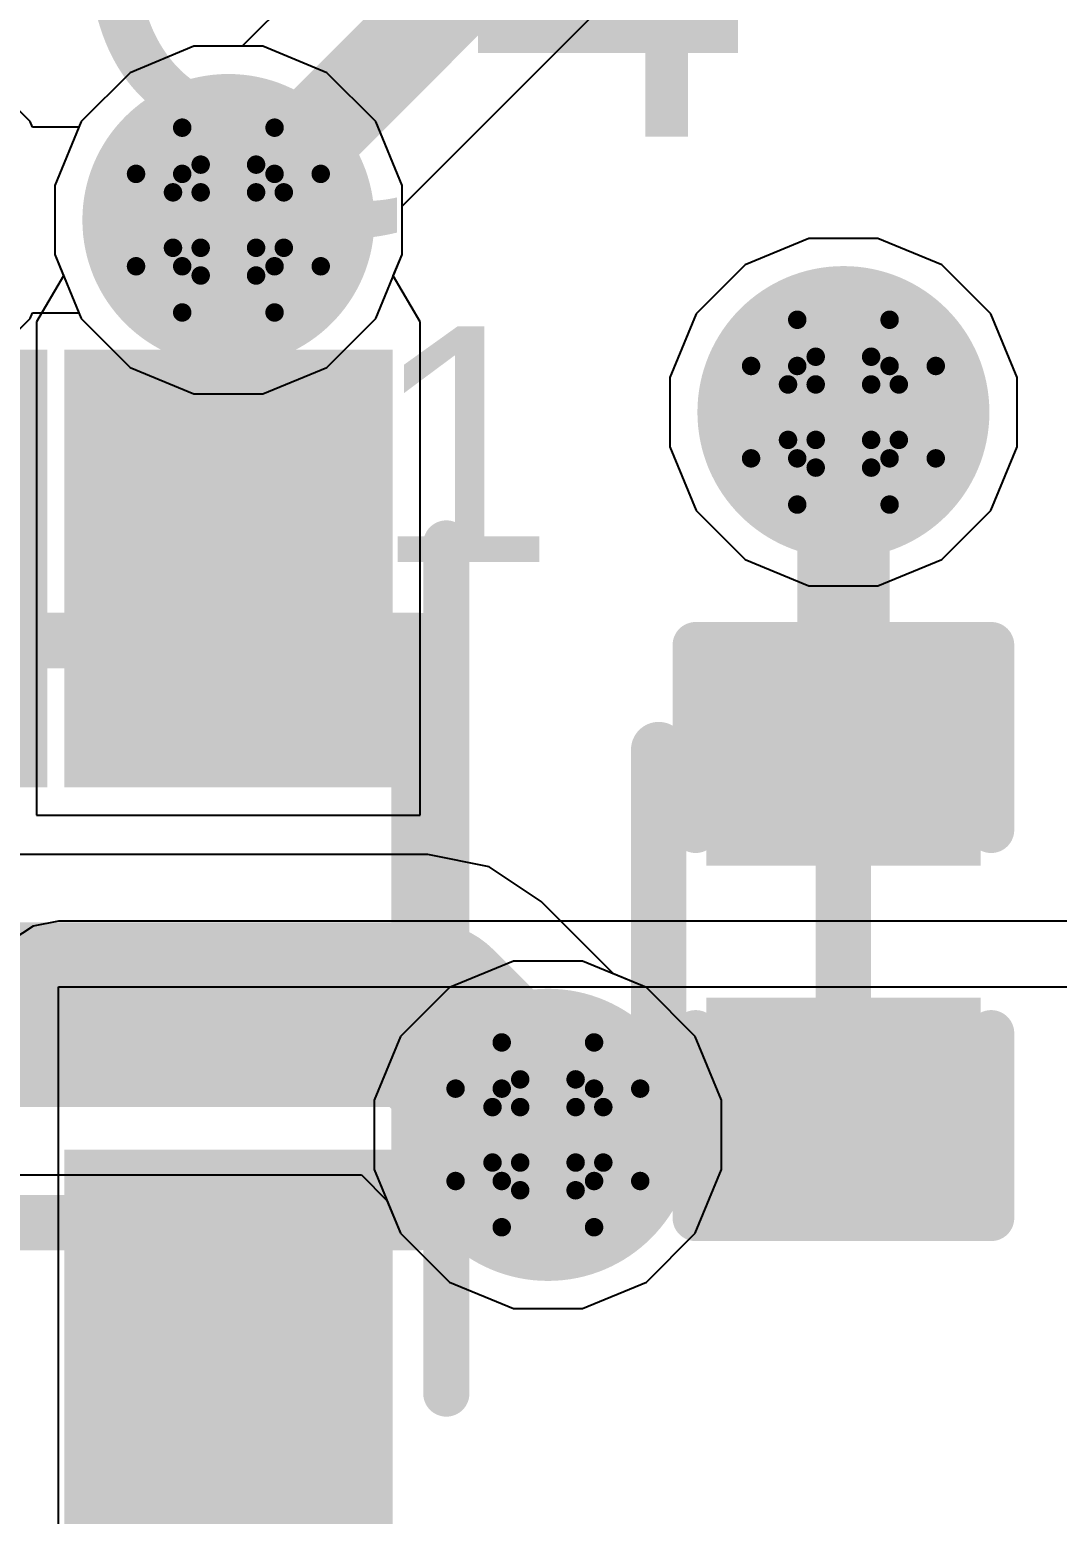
# Model space of a CAD drawing. Header units: inches. Extents: x -0.1 to 17.9, y -0.8 to 4.8.
# Drawn here: x 0.4669 to 0.5782, y 1.6019 to 1.7626 of the extents above; entities that cross this region are included whole.
import ezdxf

# ---------------------------------------------------------------- set-up
doc = ezdxf.new("R2010")
doc.units = ezdxf.units.IN
doc.header["$MEASUREMENT"] = 0
for name, color, linetype in [('Bottom Layer 1', 5, 'Continuous'), ('Bottom Solder', 6, 'Continuous'), ('Drill Drawing', 1, 'Continuous'), ('GND+Signal', 16, 'Continuous'), ('Pad Holes', 156, 'Continuous'), ('PWR+Signal', 76, 'Continuous'), ('Top 3D Body', 56, 'Continuous'), ('Top Layer 1', 1, 'Continuous'), ('Top Overlay', 2, 'Continuous'), ('Top Paste', 8, 'Continuous'), ('Top Solder', 216, 'Continuous'), ('Via Holes', 16, 'Continuous')]:
    doc.layers.add(name, color=color, linetype=linetype)
doc.styles.add('Arial', font='', dxfattribs={"height": 0.2})
doc.styles.get('Arial').set_extended_font_data('Arial')

# ---------------------------------------------------------------- blocks, each defined once
blk = doc.blocks.new('TSOT_25_167')
at = {"layer": 'Top Layer 1'}
for points in [[(-0.0236, 0.05118), (-0.0236, 0.02362), (-0.06297, 0.02362), (-0.06297, 0.05118)], [(0.06297, 0.05118), (0.06297, 0.02362), (0.0236, 0.02362), (0.0236, 0.05118)], [(-0.0236, 0.01378), (-0.0236, -0.01378), (-0.06297, -0.01378), (-0.06297, 0.01378)], [(-0.0236, -0.02362), (-0.0236, -0.05118), (-0.06297, -0.05118), (-0.06297, -0.02362)], [(0.06297, -0.02362), (0.06297, -0.05118), (0.0236, -0.05118), (0.0236, -0.02362)]]:
    blk.add_hatch(color=1, dxfattribs=at).paths.add_polyline_path(points)
at = {"layer": 'Top Paste'}
for points in [[(-0.0236, 0.05118), (-0.0236, 0.02362), (-0.06297, 0.02362), (-0.06297, 0.05118)], [(0.06297, 0.05118), (0.06297, 0.02362), (0.0236, 0.02362), (0.0236, 0.05118)], [(-0.0236, 0.01378), (-0.0236, -0.01378), (-0.06297, -0.01378), (-0.06297, 0.01378)], [(-0.0236, -0.02362), (-0.0236, -0.05118), (-0.06297, -0.05118), (-0.06297, -0.02362)], [(0.06297, -0.02362), (0.06297, -0.05118), (0.0236, -0.05118), (0.0236, -0.02362)]]:
    blk.add_hatch(color=8, dxfattribs=at).paths.add_polyline_path(points)
at = {"layer": 'Top Solder'}
for points in [[(-0.0196, 0.05518), (-0.0196, 0.01962), (-0.06697, 0.01962), (-0.06697, 0.05518)], [(0.06697, 0.05518), (0.06697, 0.01962), (0.0196, 0.01962), (0.0196, 0.05518)], [(-0.0196, 0.01778), (-0.0196, -0.01778), (-0.06697, -0.01778), (-0.06697, 0.01778)], [(-0.0196, -0.01962), (-0.0196, -0.05518), (-0.06697, -0.05518), (-0.06697, -0.01962)], [(0.06697, -0.01962), (0.06697, -0.05518), (0.0196, -0.05518), (0.0196, -0.01962)]]:
    blk.add_hatch(color=216, dxfattribs=at).paths.add_polyline_path(points)
at = {"layer": 'Top Overlay'}
for points in [[(0.046, 0.061, 0.005, 0.005, 0), (-0.046, 0.061, 0.005, 0.005, 0)], [(-0.075, 0.033, 0.005, 0.005, 0), (-0.075, 0.043, 0.005, 0.005, 0)], [(-0.07, 0.038, 0.005, 0.005, 0), (-0.075, 0.043, 0.005, 0.005, 0)], [(-0.075, 0.033, 0.005, 0.005, 0), (-0.07, 0.038, 0.005, 0.005, 0)], [(0.046, -0.061, 0.005, 0.005, 0), (-0.046, -0.061, 0.005, 0.005, 0)]]:
    blk.add_lwpolyline(points, format="xyseb", dxfattribs=at)
for points in [[(-0.04725, 0.061, 0.0025, 0.0025, 1), (-0.04475, 0.061, 0.0025, 0.0025, 1)], [(0.04475, 0.061, 0.0025, 0.0025, 1), (0.04725, 0.061, 0.0025, 0.0025, 1)], [(-0.07625, 0.043, 0.0025, 0.0025, 1), (-0.07375, 0.043, 0.0025, 0.0025, 1)], [(-0.07625, 0.043, 0.0025, 0.0025, 1), (-0.07375, 0.043, 0.0025, 0.0025, 1)], [(-0.07125, 0.038, 0.0025, 0.0025, 1), (-0.06875, 0.038, 0.0025, 0.0025, 1)], [(-0.07125, 0.038, 0.0025, 0.0025, 1), (-0.06875, 0.038, 0.0025, 0.0025, 1)], [(-0.07625, 0.033, 0.0025, 0.0025, 1), (-0.07375, 0.033, 0.0025, 0.0025, 1)], [(-0.07625, 0.033, 0.0025, 0.0025, 1), (-0.07375, 0.033, 0.0025, 0.0025, 1)], [(-0.04725, -0.061, 0.0025, 0.0025, 1), (-0.04475, -0.061, 0.0025, 0.0025, 1)], [(0.04475, -0.061, 0.0025, 0.0025, 1), (0.04725, -0.061, 0.0025, 0.0025, 1)]]:
    blk.add_lwpolyline(points, format="xyseb", close=True, dxfattribs=at)
blk = doc.blocks.new('C___0402_239')
at = {"layer": 'Top Layer 1'}
for points in [[(-0.0275, -0.0125), (-0.0275, 0.0125), (-0.0095, 0.0125), (-0.0095, -0.0125)], [(0.0095, -0.0125), (0.0095, 0.0125), (0.0275, 0.0125), (0.0275, -0.0125)]]:
    blk.add_hatch(color=1, dxfattribs=at).paths.add_polyline_path(points)
at = {"layer": 'Top Paste'}
for points in [[(-0.0275, -0.0125), (-0.0275, 0.0125), (-0.0095, 0.0125), (-0.0095, -0.0125)], [(0.0095, -0.0125), (0.0095, 0.0125), (0.0275, 0.0125), (0.0275, -0.0125)]]:
    blk.add_hatch(color=8, dxfattribs=at).paths.add_polyline_path(points)
at = {"layer": 'Top Solder'}
for points in [[(-0.02986, -0.01486), (-0.02986, 0.01486), (-0.00714, 0.01486), (-0.00714, -0.01486)], [(0.00714, -0.01486), (0.00714, 0.01486), (0.02986, 0.01486), (0.02986, -0.01486)]]:
    blk.add_hatch(color=216, dxfattribs=at).paths.add_polyline_path(points)
at = {"layer": 'Top Overlay'}
for points in [[(-0.031, 0.016, 0.005, 0.005, 0), (-0.011, 0.016, 0.005, 0.005, 0)], [(-0.031, 0.016, 0.005, 0.005, 0), (-0.031, -0.016, 0.005, 0.005, 0)], [(0.011, 0.016, 0.005, 0.005, 0), (0.031, 0.016, 0.005, 0.005, 0)], [(0.031, 0.016, 0.005, 0.005, 0), (0.031, -0.016, 0.005, 0.005, 0)], [(-0.031, -0.016, 0.005, 0.005, 0), (-0.011, -0.016, 0.005, 0.005, 0)], [(0.011, -0.016, 0.005, 0.005, 0), (0.031, -0.016, 0.005, 0.005, 0)]]:
    blk.add_lwpolyline(points, format="xyseb", dxfattribs=at)
for points in [[(-0.03225, 0.016, 0.0025, 0.0025, 1), (-0.02975, 0.016, 0.0025, 0.0025, 1)], [(-0.03225, 0.016, 0.0025, 0.0025, 1), (-0.02975, 0.016, 0.0025, 0.0025, 1)], [(-0.01225, 0.016, 0.0025, 0.0025, 1), (-0.00975, 0.016, 0.0025, 0.0025, 1)], [(0.00975, 0.016, 0.0025, 0.0025, 1), (0.01225, 0.016, 0.0025, 0.0025, 1)], [(0.02975, 0.016, 0.0025, 0.0025, 1), (0.03225, 0.016, 0.0025, 0.0025, 1)], [(0.02975, 0.016, 0.0025, 0.0025, 1), (0.03225, 0.016, 0.0025, 0.0025, 1)], [(-0.03225, -0.016, 0.0025, 0.0025, 1), (-0.02975, -0.016, 0.0025, 0.0025, 1)], [(-0.03225, -0.016, 0.0025, 0.0025, 1), (-0.02975, -0.016, 0.0025, 0.0025, 1)], [(-0.01225, -0.016, 0.0025, 0.0025, 1), (-0.00975, -0.016, 0.0025, 0.0025, 1)], [(0.00975, -0.016, 0.0025, 0.0025, 1), (0.01225, -0.016, 0.0025, 0.0025, 1)], [(0.02975, -0.016, 0.0025, 0.0025, 1), (0.03225, -0.016, 0.0025, 0.0025, 1)], [(0.02975, -0.016, 0.0025, 0.0025, 1), (0.03225, -0.016, 0.0025, 0.0025, 1)]]:
    blk.add_lwpolyline(points, format="xyseb", close=True, dxfattribs=at)

msp = doc.modelspace()

# ---------------------------------------------------------------- hatches: boundary and pattern name
at = {"layer": 'Bottom Layer 1'}
h = msp.add_hatch(color=5, dxfattribs=at)
edge = h.paths.add_edge_path()
edge.add_arc((0.4884, 1.742), 0.01181, 0, 360)
h = msp.add_hatch(color=5, dxfattribs=at)
edge = h.paths.add_edge_path()
edge.add_arc((0.555, 1.72121), 0.01181, 0, 360)
h = msp.add_hatch(color=5, dxfattribs=at)
edge = h.paths.add_edge_path()
edge.add_arc((0.523, 1.643), 0.01181, 0, 360)
at = {"layer": 'Bottom Solder'}
h = msp.add_hatch(color=6, dxfattribs=at)
edge = h.paths.add_edge_path()
edge.add_arc((0.4884, 1.742), 0.01581, 0, 360)
h = msp.add_hatch(color=6, dxfattribs=at)
edge = h.paths.add_edge_path()
edge.add_arc((0.555, 1.72121), 0.01581, 0, 360)
h = msp.add_hatch(color=6, dxfattribs=at)
edge = h.paths.add_edge_path()
edge.add_arc((0.523, 1.643), 0.01581, 0, 360)
at = {"layer": 'GND+Signal'}
h = msp.add_hatch(color=16, dxfattribs=at)
edge = h.paths.add_edge_path()
edge.add_arc((0.4884, 1.742), 0.01181, 0, 360)
h = msp.add_hatch(color=16, dxfattribs=at)
edge = h.paths.add_edge_path()
edge.add_arc((0.555, 1.72121), 0.01181, 0, 360)
h = msp.add_hatch(color=16, dxfattribs=at)
edge = h.paths.add_edge_path()
edge.add_arc((0.523, 1.643), 0.01181, 0, 360)
at = {"layer": 'Pad Holes'}
h = msp.add_hatch(color=7, dxfattribs=at)
edge = h.paths.add_edge_path()
edge.add_arc((0.50906, 1.6965), 0.0015, 0, 360)
h = msp.add_hatch(color=7, dxfattribs=at)
edge = h.paths.add_edge_path()
edge.add_arc((0.50906, 1.6965), 0.0015, 0, 360)
h = msp.add_hatch(color=7, dxfattribs=at)
edge = h.paths.add_edge_path()
edge.add_arc((0.535, 1.68469), 0.0015, 0, 360)
h = msp.add_hatch(color=7, dxfattribs=at)
edge = h.paths.add_edge_path()
edge.add_arc((0.555, 1.68469), 0.0015, 0, 360)
h = msp.add_hatch(color=7, dxfattribs=at)
edge = h.paths.add_edge_path()
edge.add_arc((0.535, 1.64531), 0.0015, 0, 360)
h = msp.add_hatch(color=7, dxfattribs=at)
edge = h.paths.add_edge_path()
edge.add_arc((0.555, 1.64531), 0.0015, 0, 360)
h = msp.add_hatch(color=7, dxfattribs=at)
edge = h.paths.add_edge_path()
edge.add_arc((0.50906, 1.6335), 0.0015, 0, 360)
h = msp.add_hatch(color=7, dxfattribs=at)
edge = h.paths.add_edge_path()
edge.add_arc((0.50906, 1.6335), 0.0015, 0, 360)
at = {"layer": 'PWR+Signal'}
h = msp.add_hatch(color=76, dxfattribs=at)
edge = h.paths.add_edge_path()
edge.add_arc((0.4884, 1.742), 0.01181, 0, 360)
h = msp.add_hatch(color=76, dxfattribs=at)
edge = h.paths.add_edge_path()
edge.add_arc((0.555, 1.72121), 0.01181, 0, 360)
h = msp.add_hatch(color=76, dxfattribs=at)
edge = h.paths.add_edge_path()
edge.add_arc((0.523, 1.643), 0.01181, 0, 360)
at = {"layer": 'Top 3D Body'}
h = msp.add_hatch(color=56, dxfattribs=at)
edge = h.paths.add_edge_path()
edge.add_arc((0.50906, 1.6965), 0.0015, 0, 360)
h = msp.add_hatch(color=56, dxfattribs=at)
edge = h.paths.add_edge_path()
edge.add_arc((0.50906, 1.6965), 0.0015, 0, 360)
h = msp.add_hatch(color=56, dxfattribs=at)
edge = h.paths.add_edge_path()
edge.add_arc((0.535, 1.68469), 0.0015, 0, 360)
h = msp.add_hatch(color=56, dxfattribs=at)
edge = h.paths.add_edge_path()
edge.add_arc((0.555, 1.68469), 0.0015, 0, 360)
h = msp.add_hatch(color=56, dxfattribs=at)
edge = h.paths.add_edge_path()
edge.add_arc((0.535, 1.64531), 0.0015, 0, 360)
h = msp.add_hatch(color=56, dxfattribs=at)
edge = h.paths.add_edge_path()
edge.add_arc((0.555, 1.64531), 0.0015, 0, 360)
h = msp.add_hatch(color=56, dxfattribs=at)
edge = h.paths.add_edge_path()
edge.add_arc((0.50906, 1.6335), 0.0015, 0, 360)
h = msp.add_hatch(color=56, dxfattribs=at)
edge = h.paths.add_edge_path()
edge.add_arc((0.50906, 1.6335), 0.0015, 0, 360)
at = {"layer": 'Top Layer 1'}
h = msp.add_hatch(color=1, dxfattribs=at)
edge = h.paths.add_edge_path()
edge.add_arc((0.4884, 1.742), 0.01181, 0, 360)
h = msp.add_hatch(color=1, dxfattribs=at)
edge = h.paths.add_edge_path()
edge.add_arc((0.555, 1.72121), 0.01181, 0, 360)
h = msp.add_hatch(color=1, dxfattribs=at)
edge = h.paths.add_edge_path()
edge.add_arc((0.523, 1.643), 0.01181, 0, 360)
at = {"layer": 'Via Holes'}
h = msp.add_hatch(color=7, dxfattribs=at)
edge = h.paths.add_edge_path()
edge.add_arc((0.4884, 1.742), 0.00591, 0, 360)
h = msp.add_hatch(color=7, dxfattribs=at)
edge = h.paths.add_edge_path()
edge.add_arc((0.555, 1.72121), 0.00591, 0, 360)
h = msp.add_hatch(color=7, dxfattribs=at)
edge = h.paths.add_edge_path()
edge.add_arc((0.523, 1.643), 0.00591, 0, 360)

# ---------------------------------------------------------------- linework, layer by layer
at = {"layer": 'Bottom Layer 1'}
for p, q in [((0.77986, 2.05076), (0.48991, 1.76081)), ((0.50721, 1.74351), (0.80047, 2.03676)), ((0.48466, 1.76081), (0.47775, 1.75795)), ((0.48991, 1.76081), (0.48466, 1.76081)), ((0.47775, 1.75795), (0.47245, 1.75266)), ((0.47245, 1.75266), (0.46959, 1.74574)), ((0.46959, 1.74574), (0.46959, 1.73826)), ((0.50721, 1.73826), (0.50721, 1.74351)), ((0.46959, 1.73826), (0.47245, 1.73135)), ((0.50435, 1.73135), (0.50721, 1.73826)), ((0.47245, 1.73135), (0.47775, 1.72605)), ((0.49906, 1.72605), (0.50435, 1.73135)), ((0.47775, 1.72605), (0.48466, 1.72319)), ((0.49214, 1.72319), (0.49906, 1.72605)), ((0.48466, 1.72319), (0.49214, 1.72319)), ((0.51926, 1.66181), (0.51234, 1.65895)), ((0.52674, 1.66181), (0.51926, 1.66181)), ((0.53366, 1.65895), (0.52674, 1.66181)), ((0.51234, 1.65895), (0.50705, 1.65366)), ((0.53895, 1.65366), (0.53366, 1.65895)), ((0.50705, 1.65366), (0.50419, 1.64674)), ((0.54181, 1.64674), (0.53895, 1.65366)), ((0.50419, 1.64674), (0.50419, 1.63926)), ((0.54181, 1.63926), (0.54181, 1.64674)), ((0.50419, 1.63926), (0.50705, 1.63234)), ((0.53895, 1.63234), (0.54181, 1.63926)), ((0.50705, 1.63234), (0.51234, 1.62705)), ((0.53366, 1.62705), (0.53895, 1.63234)), ((0.51234, 1.62705), (0.51926, 1.62419)), ((0.52674, 1.62419), (0.53366, 1.62705)), ((0.51926, 1.62419), (0.52674, 1.62419))]:
    msp.add_line(p, q, dxfattribs=at)
msp.add_lwpolyline([(0.4884, 1.742, 0.01, 0.01, 0), (0.7954, 2.049, 0.01, 0.01, 0)], format="xyseb", dxfattribs=at)
msp.add_lwpolyline([(0.4859, 1.742, 0.005, 0.005, 1), (0.4909, 1.742, 0.005, 0.005, 1)], format="xyseb", close=True, dxfattribs=at)
at = {"layer": 'Drill Drawing'}
for points in [[(0.4834, 1.747, 0.002, 0.002, 0), (0.4834, 1.752, 0.002, 0.002, 0)], [(0.4834, 1.752, 0.002, 0.002, 0), (0.4934, 1.752, 0.002, 0.002, 0)], [(0.4934, 1.747, 0.002, 0.002, 0), (0.4934, 1.752, 0.002, 0.002, 0)], [(0.4854, 1.745, 0.002, 0.002, 0), (0.4854, 1.748, 0.002, 0.002, 0)], [(0.4854, 1.748, 0.002, 0.002, 0), (0.4914, 1.748, 0.002, 0.002, 0)], [(0.4914, 1.745, 0.002, 0.002, 0), (0.4914, 1.748, 0.002, 0.002, 0)], [(0.4784, 1.737, 0.002, 0.002, 0), (0.4784, 1.747, 0.002, 0.002, 0)], [(0.4784, 1.747, 0.002, 0.002, 0), (0.4834, 1.747, 0.002, 0.002, 0)], [(0.4934, 1.747, 0.002, 0.002, 0), (0.4984, 1.747, 0.002, 0.002, 0)], [(0.4984, 1.737, 0.002, 0.002, 0), (0.4984, 1.747, 0.002, 0.002, 0)], [(0.4824, 1.739, 0.002, 0.002, 0), (0.4824, 1.745, 0.002, 0.002, 0)], [(0.4824, 1.745, 0.002, 0.002, 0), (0.4854, 1.745, 0.002, 0.002, 0)], [(0.4914, 1.745, 0.002, 0.002, 0), (0.4944, 1.745, 0.002, 0.002, 0)], [(0.4944, 1.739, 0.002, 0.002, 0), (0.4944, 1.745, 0.002, 0.002, 0)], [(0.4824, 1.739, 0.002, 0.002, 0), (0.4854, 1.739, 0.002, 0.002, 0)], [(0.4854, 1.736, 0.002, 0.002, 0), (0.4854, 1.739, 0.002, 0.002, 0)], [(0.4914, 1.739, 0.002, 0.002, 0), (0.4944, 1.739, 0.002, 0.002, 0)], [(0.4914, 1.736, 0.002, 0.002, 0), (0.4914, 1.739, 0.002, 0.002, 0)], [(0.4784, 1.737, 0.002, 0.002, 0), (0.4834, 1.737, 0.002, 0.002, 0)], [(0.4834, 1.732, 0.002, 0.002, 0), (0.4834, 1.737, 0.002, 0.002, 0)], [(0.4854, 1.736, 0.002, 0.002, 0), (0.4914, 1.736, 0.002, 0.002, 0)], [(0.4934, 1.737, 0.002, 0.002, 0), (0.4984, 1.737, 0.002, 0.002, 0)], [(0.4934, 1.732, 0.002, 0.002, 0), (0.4934, 1.737, 0.002, 0.002, 0)], [(0.4834, 1.732, 0.002, 0.002, 0), (0.4934, 1.732, 0.002, 0.002, 0)], [(0.55, 1.72621, 0.002, 0.002, 0), (0.55, 1.73121, 0.002, 0.002, 0)], [(0.55, 1.73121, 0.002, 0.002, 0), (0.56, 1.73121, 0.002, 0.002, 0)], [(0.56, 1.72621, 0.002, 0.002, 0), (0.56, 1.73121, 0.002, 0.002, 0)], [(0.552, 1.72421, 0.002, 0.002, 0), (0.552, 1.72721, 0.002, 0.002, 0)], [(0.552, 1.72721, 0.002, 0.002, 0), (0.558, 1.72721, 0.002, 0.002, 0)], [(0.558, 1.72421, 0.002, 0.002, 0), (0.558, 1.72721, 0.002, 0.002, 0)], [(0.545, 1.71621, 0.002, 0.002, 0), (0.545, 1.72621, 0.002, 0.002, 0)], [(0.545, 1.72621, 0.002, 0.002, 0), (0.55, 1.72621, 0.002, 0.002, 0)], [(0.56, 1.72621, 0.002, 0.002, 0), (0.565, 1.72621, 0.002, 0.002, 0)], [(0.565, 1.71621, 0.002, 0.002, 0), (0.565, 1.72621, 0.002, 0.002, 0)], [(0.549, 1.71821, 0.002, 0.002, 0), (0.549, 1.72421, 0.002, 0.002, 0)], [(0.549, 1.72421, 0.002, 0.002, 0), (0.552, 1.72421, 0.002, 0.002, 0)], [(0.558, 1.72421, 0.002, 0.002, 0), (0.561, 1.72421, 0.002, 0.002, 0)], [(0.561, 1.71821, 0.002, 0.002, 0), (0.561, 1.72421, 0.002, 0.002, 0)], [(0.549, 1.71821, 0.002, 0.002, 0), (0.552, 1.71821, 0.002, 0.002, 0)], [(0.552, 1.71521, 0.002, 0.002, 0), (0.552, 1.71821, 0.002, 0.002, 0)], [(0.558, 1.71821, 0.002, 0.002, 0), (0.561, 1.71821, 0.002, 0.002, 0)], [(0.558, 1.71521, 0.002, 0.002, 0), (0.558, 1.71821, 0.002, 0.002, 0)], [(0.545, 1.71621, 0.002, 0.002, 0), (0.55, 1.71621, 0.002, 0.002, 0)], [(0.55, 1.71121, 0.002, 0.002, 0), (0.55, 1.71621, 0.002, 0.002, 0)], [(0.552, 1.71521, 0.002, 0.002, 0), (0.558, 1.71521, 0.002, 0.002, 0)], [(0.56, 1.71621, 0.002, 0.002, 0), (0.565, 1.71621, 0.002, 0.002, 0)], [(0.56, 1.71121, 0.002, 0.002, 0), (0.56, 1.71621, 0.002, 0.002, 0)], [(0.55, 1.71121, 0.002, 0.002, 0), (0.56, 1.71121, 0.002, 0.002, 0)], [(0.518, 1.648, 0.002, 0.002, 0), (0.518, 1.653, 0.002, 0.002, 0)], [(0.518, 1.653, 0.002, 0.002, 0), (0.528, 1.653, 0.002, 0.002, 0)], [(0.528, 1.648, 0.002, 0.002, 0), (0.528, 1.653, 0.002, 0.002, 0)], [(0.513, 1.638, 0.002, 0.002, 0), (0.513, 1.648, 0.002, 0.002, 0)], [(0.513, 1.648, 0.002, 0.002, 0), (0.518, 1.648, 0.002, 0.002, 0)], [(0.52, 1.646, 0.002, 0.002, 0), (0.52, 1.649, 0.002, 0.002, 0)], [(0.52, 1.649, 0.002, 0.002, 0), (0.526, 1.649, 0.002, 0.002, 0)], [(0.526, 1.646, 0.002, 0.002, 0), (0.526, 1.649, 0.002, 0.002, 0)], [(0.528, 1.648, 0.002, 0.002, 0), (0.533, 1.648, 0.002, 0.002, 0)], [(0.533, 1.638, 0.002, 0.002, 0), (0.533, 1.648, 0.002, 0.002, 0)], [(0.517, 1.64, 0.002, 0.002, 0), (0.517, 1.646, 0.002, 0.002, 0)], [(0.517, 1.646, 0.002, 0.002, 0), (0.52, 1.646, 0.002, 0.002, 0)], [(0.526, 1.646, 0.002, 0.002, 0), (0.529, 1.646, 0.002, 0.002, 0)], [(0.529, 1.64, 0.002, 0.002, 0), (0.529, 1.646, 0.002, 0.002, 0)], [(0.517, 1.64, 0.002, 0.002, 0), (0.52, 1.64, 0.002, 0.002, 0)], [(0.52, 1.637, 0.002, 0.002, 0), (0.52, 1.64, 0.002, 0.002, 0)], [(0.526, 1.64, 0.002, 0.002, 0), (0.529, 1.64, 0.002, 0.002, 0)], [(0.526, 1.637, 0.002, 0.002, 0), (0.526, 1.64, 0.002, 0.002, 0)], [(0.513, 1.638, 0.002, 0.002, 0), (0.518, 1.638, 0.002, 0.002, 0)], [(0.518, 1.633, 0.002, 0.002, 0), (0.518, 1.638, 0.002, 0.002, 0)], [(0.528, 1.638, 0.002, 0.002, 0), (0.533, 1.638, 0.002, 0.002, 0)], [(0.528, 1.633, 0.002, 0.002, 0), (0.528, 1.638, 0.002, 0.002, 0)], [(0.52, 1.637, 0.002, 0.002, 0), (0.526, 1.637, 0.002, 0.002, 0)], [(0.518, 1.633, 0.002, 0.002, 0), (0.528, 1.633, 0.002, 0.002, 0)]]:
    msp.add_lwpolyline(points, format="xyseb", dxfattribs=at)
for points in [[(0.4829, 1.752, 0.001, 0.001, 1), (0.4839, 1.752, 0.001, 0.001, 1)], [(0.4829, 1.752, 0.001, 0.001, 1), (0.4839, 1.752, 0.001, 0.001, 1)], [(0.4929, 1.752, 0.001, 0.001, 1), (0.4939, 1.752, 0.001, 0.001, 1)], [(0.4929, 1.752, 0.001, 0.001, 1), (0.4939, 1.752, 0.001, 0.001, 1)], [(0.4849, 1.748, 0.001, 0.001, 1), (0.4859, 1.748, 0.001, 0.001, 1)], [(0.4849, 1.748, 0.001, 0.001, 1), (0.4859, 1.748, 0.001, 0.001, 1)], [(0.4909, 1.748, 0.001, 0.001, 1), (0.4919, 1.748, 0.001, 0.001, 1)], [(0.4909, 1.748, 0.001, 0.001, 1), (0.4919, 1.748, 0.001, 0.001, 1)], [(0.4779, 1.747, 0.001, 0.001, 1), (0.4789, 1.747, 0.001, 0.001, 1)], [(0.4779, 1.747, 0.001, 0.001, 1), (0.4789, 1.747, 0.001, 0.001, 1)], [(0.4829, 1.747, 0.001, 0.001, 1), (0.4839, 1.747, 0.001, 0.001, 1)], [(0.4829, 1.747, 0.001, 0.001, 1), (0.4839, 1.747, 0.001, 0.001, 1)], [(0.4929, 1.747, 0.001, 0.001, 1), (0.4939, 1.747, 0.001, 0.001, 1)], [(0.4929, 1.747, 0.001, 0.001, 1), (0.4939, 1.747, 0.001, 0.001, 1)], [(0.4979, 1.747, 0.001, 0.001, 1), (0.4989, 1.747, 0.001, 0.001, 1)], [(0.4979, 1.747, 0.001, 0.001, 1), (0.4989, 1.747, 0.001, 0.001, 1)], [(0.4819, 1.745, 0.001, 0.001, 1), (0.4829, 1.745, 0.001, 0.001, 1)], [(0.4819, 1.745, 0.001, 0.001, 1), (0.4829, 1.745, 0.001, 0.001, 1)], [(0.4849, 1.745, 0.001, 0.001, 1), (0.4859, 1.745, 0.001, 0.001, 1)], [(0.4849, 1.745, 0.001, 0.001, 1), (0.4859, 1.745, 0.001, 0.001, 1)], [(0.4909, 1.745, 0.001, 0.001, 1), (0.4919, 1.745, 0.001, 0.001, 1)], [(0.4909, 1.745, 0.001, 0.001, 1), (0.4919, 1.745, 0.001, 0.001, 1)], [(0.4939, 1.745, 0.001, 0.001, 1), (0.4949, 1.745, 0.001, 0.001, 1)], [(0.4939, 1.745, 0.001, 0.001, 1), (0.4949, 1.745, 0.001, 0.001, 1)], [(0.4819, 1.739, 0.001, 0.001, 1), (0.4829, 1.739, 0.001, 0.001, 1)], [(0.4819, 1.739, 0.001, 0.001, 1), (0.4829, 1.739, 0.001, 0.001, 1)], [(0.4849, 1.739, 0.001, 0.001, 1), (0.4859, 1.739, 0.001, 0.001, 1)], [(0.4849, 1.739, 0.001, 0.001, 1), (0.4859, 1.739, 0.001, 0.001, 1)], [(0.4909, 1.739, 0.001, 0.001, 1), (0.4919, 1.739, 0.001, 0.001, 1)], [(0.4909, 1.739, 0.001, 0.001, 1), (0.4919, 1.739, 0.001, 0.001, 1)], [(0.4939, 1.739, 0.001, 0.001, 1), (0.4949, 1.739, 0.001, 0.001, 1)], [(0.4939, 1.739, 0.001, 0.001, 1), (0.4949, 1.739, 0.001, 0.001, 1)], [(0.4779, 1.737, 0.001, 0.001, 1), (0.4789, 1.737, 0.001, 0.001, 1)], [(0.4779, 1.737, 0.001, 0.001, 1), (0.4789, 1.737, 0.001, 0.001, 1)], [(0.4829, 1.737, 0.001, 0.001, 1), (0.4839, 1.737, 0.001, 0.001, 1)], [(0.4829, 1.737, 0.001, 0.001, 1), (0.4839, 1.737, 0.001, 0.001, 1)], [(0.4849, 1.736, 0.001, 0.001, 1), (0.4859, 1.736, 0.001, 0.001, 1)], [(0.4849, 1.736, 0.001, 0.001, 1), (0.4859, 1.736, 0.001, 0.001, 1)], [(0.4909, 1.736, 0.001, 0.001, 1), (0.4919, 1.736, 0.001, 0.001, 1)], [(0.4909, 1.736, 0.001, 0.001, 1), (0.4919, 1.736, 0.001, 0.001, 1)], [(0.4929, 1.737, 0.001, 0.001, 1), (0.4939, 1.737, 0.001, 0.001, 1)], [(0.4929, 1.737, 0.001, 0.001, 1), (0.4939, 1.737, 0.001, 0.001, 1)], [(0.4979, 1.737, 0.001, 0.001, 1), (0.4989, 1.737, 0.001, 0.001, 1)], [(0.4979, 1.737, 0.001, 0.001, 1), (0.4989, 1.737, 0.001, 0.001, 1)], [(0.4829, 1.732, 0.001, 0.001, 1), (0.4839, 1.732, 0.001, 0.001, 1)], [(0.4829, 1.732, 0.001, 0.001, 1), (0.4839, 1.732, 0.001, 0.001, 1)], [(0.4929, 1.732, 0.001, 0.001, 1), (0.4939, 1.732, 0.001, 0.001, 1)], [(0.4929, 1.732, 0.001, 0.001, 1), (0.4939, 1.732, 0.001, 0.001, 1)], [(0.5495, 1.73121, 0.001, 0.001, 1), (0.5505, 1.73121, 0.001, 0.001, 1)], [(0.5495, 1.73121, 0.001, 0.001, 1), (0.5505, 1.73121, 0.001, 0.001, 1)], [(0.5595, 1.73121, 0.001, 0.001, 1), (0.5605, 1.73121, 0.001, 0.001, 1)], [(0.5595, 1.73121, 0.001, 0.001, 1), (0.5605, 1.73121, 0.001, 0.001, 1)], [(0.5515, 1.72721, 0.001, 0.001, 1), (0.5525, 1.72721, 0.001, 0.001, 1)], [(0.5515, 1.72721, 0.001, 0.001, 1), (0.5525, 1.72721, 0.001, 0.001, 1)], [(0.5575, 1.72721, 0.001, 0.001, 1), (0.5585, 1.72721, 0.001, 0.001, 1)], [(0.5575, 1.72721, 0.001, 0.001, 1), (0.5585, 1.72721, 0.001, 0.001, 1)], [(0.5445, 1.72621, 0.001, 0.001, 1), (0.5455, 1.72621, 0.001, 0.001, 1)], [(0.5445, 1.72621, 0.001, 0.001, 1), (0.5455, 1.72621, 0.001, 0.001, 1)], [(0.5495, 1.72621, 0.001, 0.001, 1), (0.5505, 1.72621, 0.001, 0.001, 1)], [(0.5495, 1.72621, 0.001, 0.001, 1), (0.5505, 1.72621, 0.001, 0.001, 1)], [(0.5595, 1.72621, 0.001, 0.001, 1), (0.5605, 1.72621, 0.001, 0.001, 1)], [(0.5595, 1.72621, 0.001, 0.001, 1), (0.5605, 1.72621, 0.001, 0.001, 1)], [(0.5645, 1.72621, 0.001, 0.001, 1), (0.5655, 1.72621, 0.001, 0.001, 1)], [(0.5645, 1.72621, 0.001, 0.001, 1), (0.5655, 1.72621, 0.001, 0.001, 1)], [(0.5485, 1.72421, 0.001, 0.001, 1), (0.5495, 1.72421, 0.001, 0.001, 1)], [(0.5485, 1.72421, 0.001, 0.001, 1), (0.5495, 1.72421, 0.001, 0.001, 1)], [(0.5515, 1.72421, 0.001, 0.001, 1), (0.5525, 1.72421, 0.001, 0.001, 1)], [(0.5515, 1.72421, 0.001, 0.001, 1), (0.5525, 1.72421, 0.001, 0.001, 1)], [(0.5575, 1.72421, 0.001, 0.001, 1), (0.5585, 1.72421, 0.001, 0.001, 1)], [(0.5575, 1.72421, 0.001, 0.001, 1), (0.5585, 1.72421, 0.001, 0.001, 1)], [(0.5605, 1.72421, 0.001, 0.001, 1), (0.5615, 1.72421, 0.001, 0.001, 1)], [(0.5605, 1.72421, 0.001, 0.001, 1), (0.5615, 1.72421, 0.001, 0.001, 1)], [(0.5485, 1.71821, 0.001, 0.001, 1), (0.5495, 1.71821, 0.001, 0.001, 1)], [(0.5485, 1.71821, 0.001, 0.001, 1), (0.5495, 1.71821, 0.001, 0.001, 1)], [(0.5515, 1.71821, 0.001, 0.001, 1), (0.5525, 1.71821, 0.001, 0.001, 1)], [(0.5515, 1.71821, 0.001, 0.001, 1), (0.5525, 1.71821, 0.001, 0.001, 1)], [(0.5575, 1.71821, 0.001, 0.001, 1), (0.5585, 1.71821, 0.001, 0.001, 1)], [(0.5575, 1.71821, 0.001, 0.001, 1), (0.5585, 1.71821, 0.001, 0.001, 1)], [(0.5605, 1.71821, 0.001, 0.001, 1), (0.5615, 1.71821, 0.001, 0.001, 1)], [(0.5605, 1.71821, 0.001, 0.001, 1), (0.5615, 1.71821, 0.001, 0.001, 1)], [(0.5445, 1.71621, 0.001, 0.001, 1), (0.5455, 1.71621, 0.001, 0.001, 1)], [(0.5445, 1.71621, 0.001, 0.001, 1), (0.5455, 1.71621, 0.001, 0.001, 1)], [(0.5495, 1.71621, 0.001, 0.001, 1), (0.5505, 1.71621, 0.001, 0.001, 1)], [(0.5495, 1.71621, 0.001, 0.001, 1), (0.5505, 1.71621, 0.001, 0.001, 1)], [(0.5515, 1.71521, 0.001, 0.001, 1), (0.5525, 1.71521, 0.001, 0.001, 1)], [(0.5515, 1.71521, 0.001, 0.001, 1), (0.5525, 1.71521, 0.001, 0.001, 1)], [(0.5575, 1.71521, 0.001, 0.001, 1), (0.5585, 1.71521, 0.001, 0.001, 1)], [(0.5575, 1.71521, 0.001, 0.001, 1), (0.5585, 1.71521, 0.001, 0.001, 1)], [(0.5595, 1.71621, 0.001, 0.001, 1), (0.5605, 1.71621, 0.001, 0.001, 1)], [(0.5595, 1.71621, 0.001, 0.001, 1), (0.5605, 1.71621, 0.001, 0.001, 1)], [(0.5645, 1.71621, 0.001, 0.001, 1), (0.5655, 1.71621, 0.001, 0.001, 1)], [(0.5645, 1.71621, 0.001, 0.001, 1), (0.5655, 1.71621, 0.001, 0.001, 1)], [(0.5495, 1.71121, 0.001, 0.001, 1), (0.5505, 1.71121, 0.001, 0.001, 1)], [(0.5495, 1.71121, 0.001, 0.001, 1), (0.5505, 1.71121, 0.001, 0.001, 1)], [(0.5595, 1.71121, 0.001, 0.001, 1), (0.5605, 1.71121, 0.001, 0.001, 1)], [(0.5595, 1.71121, 0.001, 0.001, 1), (0.5605, 1.71121, 0.001, 0.001, 1)], [(0.5175, 1.653, 0.001, 0.001, 1), (0.5185, 1.653, 0.001, 0.001, 1)], [(0.5175, 1.653, 0.001, 0.001, 1), (0.5185, 1.653, 0.001, 0.001, 1)], [(0.5275, 1.653, 0.001, 0.001, 1), (0.5285, 1.653, 0.001, 0.001, 1)], [(0.5275, 1.653, 0.001, 0.001, 1), (0.5285, 1.653, 0.001, 0.001, 1)], [(0.5125, 1.648, 0.001, 0.001, 1), (0.5135, 1.648, 0.001, 0.001, 1)], [(0.5125, 1.648, 0.001, 0.001, 1), (0.5135, 1.648, 0.001, 0.001, 1)], [(0.5175, 1.648, 0.001, 0.001, 1), (0.5185, 1.648, 0.001, 0.001, 1)], [(0.5175, 1.648, 0.001, 0.001, 1), (0.5185, 1.648, 0.001, 0.001, 1)], [(0.5195, 1.649, 0.001, 0.001, 1), (0.5205, 1.649, 0.001, 0.001, 1)], [(0.5195, 1.649, 0.001, 0.001, 1), (0.5205, 1.649, 0.001, 0.001, 1)], [(0.5255, 1.649, 0.001, 0.001, 1), (0.5265, 1.649, 0.001, 0.001, 1)], [(0.5255, 1.649, 0.001, 0.001, 1), (0.5265, 1.649, 0.001, 0.001, 1)], [(0.5275, 1.648, 0.001, 0.001, 1), (0.5285, 1.648, 0.001, 0.001, 1)], [(0.5275, 1.648, 0.001, 0.001, 1), (0.5285, 1.648, 0.001, 0.001, 1)], [(0.5325, 1.648, 0.001, 0.001, 1), (0.5335, 1.648, 0.001, 0.001, 1)], [(0.5325, 1.648, 0.001, 0.001, 1), (0.5335, 1.648, 0.001, 0.001, 1)], [(0.5165, 1.646, 0.001, 0.001, 1), (0.5175, 1.646, 0.001, 0.001, 1)], [(0.5165, 1.646, 0.001, 0.001, 1), (0.5175, 1.646, 0.001, 0.001, 1)], [(0.5195, 1.646, 0.001, 0.001, 1), (0.5205, 1.646, 0.001, 0.001, 1)], [(0.5195, 1.646, 0.001, 0.001, 1), (0.5205, 1.646, 0.001, 0.001, 1)], [(0.5255, 1.646, 0.001, 0.001, 1), (0.5265, 1.646, 0.001, 0.001, 1)], [(0.5255, 1.646, 0.001, 0.001, 1), (0.5265, 1.646, 0.001, 0.001, 1)], [(0.5285, 1.646, 0.001, 0.001, 1), (0.5295, 1.646, 0.001, 0.001, 1)], [(0.5285, 1.646, 0.001, 0.001, 1), (0.5295, 1.646, 0.001, 0.001, 1)], [(0.5165, 1.64, 0.001, 0.001, 1), (0.5175, 1.64, 0.001, 0.001, 1)], [(0.5165, 1.64, 0.001, 0.001, 1), (0.5175, 1.64, 0.001, 0.001, 1)], [(0.5195, 1.64, 0.001, 0.001, 1), (0.5205, 1.64, 0.001, 0.001, 1)], [(0.5195, 1.64, 0.001, 0.001, 1), (0.5205, 1.64, 0.001, 0.001, 1)], [(0.5255, 1.64, 0.001, 0.001, 1), (0.5265, 1.64, 0.001, 0.001, 1)], [(0.5255, 1.64, 0.001, 0.001, 1), (0.5265, 1.64, 0.001, 0.001, 1)], [(0.5285, 1.64, 0.001, 0.001, 1), (0.5295, 1.64, 0.001, 0.001, 1)], [(0.5285, 1.64, 0.001, 0.001, 1), (0.5295, 1.64, 0.001, 0.001, 1)], [(0.5125, 1.638, 0.001, 0.001, 1), (0.5135, 1.638, 0.001, 0.001, 1)], [(0.5125, 1.638, 0.001, 0.001, 1), (0.5135, 1.638, 0.001, 0.001, 1)], [(0.5175, 1.638, 0.001, 0.001, 1), (0.5185, 1.638, 0.001, 0.001, 1)], [(0.5175, 1.638, 0.001, 0.001, 1), (0.5185, 1.638, 0.001, 0.001, 1)], [(0.5275, 1.638, 0.001, 0.001, 1), (0.5285, 1.638, 0.001, 0.001, 1)], [(0.5275, 1.638, 0.001, 0.001, 1), (0.5285, 1.638, 0.001, 0.001, 1)], [(0.5325, 1.638, 0.001, 0.001, 1), (0.5335, 1.638, 0.001, 0.001, 1)], [(0.5325, 1.638, 0.001, 0.001, 1), (0.5335, 1.638, 0.001, 0.001, 1)], [(0.5195, 1.637, 0.001, 0.001, 1), (0.5205, 1.637, 0.001, 0.001, 1)], [(0.5195, 1.637, 0.001, 0.001, 1), (0.5205, 1.637, 0.001, 0.001, 1)], [(0.5255, 1.637, 0.001, 0.001, 1), (0.5265, 1.637, 0.001, 0.001, 1)], [(0.5255, 1.637, 0.001, 0.001, 1), (0.5265, 1.637, 0.001, 0.001, 1)], [(0.5175, 1.633, 0.001, 0.001, 1), (0.5185, 1.633, 0.001, 0.001, 1)], [(0.5175, 1.633, 0.001, 0.001, 1), (0.5185, 1.633, 0.001, 0.001, 1)], [(0.5275, 1.633, 0.001, 0.001, 1), (0.5285, 1.633, 0.001, 0.001, 1)], [(0.5275, 1.633, 0.001, 0.001, 1), (0.5285, 1.633, 0.001, 0.001, 1)]]:
    msp.add_lwpolyline(points, format="xyseb", close=True, dxfattribs=at)
at = {"layer": 'GND+Signal'}
for p, q in [((0.48466, 1.76081), (0.47775, 1.75795)), ((0.49214, 1.76081), (0.48466, 1.76081)), ((0.49906, 1.75795), (0.49214, 1.76081)), ((0.47775, 1.75795), (0.47245, 1.75266)), ((0.50435, 1.75266), (0.49906, 1.75795)), ((0.47245, 1.75266), (0.46959, 1.74574)), ((0.50721, 1.74574), (0.50435, 1.75266)), ((0.46959, 1.74574), (0.46959, 1.73826)), ((0.50721, 1.73826), (0.50721, 1.74574)), ((0.46959, 1.73826), (0.47245, 1.73135)), ((0.50435, 1.73135), (0.50721, 1.73826)), ((0.47245, 1.73135), (0.47775, 1.72605)), ((0.49906, 1.72605), (0.50435, 1.73135)), ((0.47775, 1.72605), (0.48466, 1.72319)), ((0.49214, 1.72319), (0.49906, 1.72605)), ((0.48466, 1.72319), (0.49214, 1.72319)), ((0.51, 1.67333), (0.27331, 1.67333)), ((0.51663, 1.67201), (0.51, 1.67333)), ((0.52226, 1.66826), (0.51663, 1.67201)), ((0.53009, 1.66043), (0.52226, 1.66826)), ((0.53366, 1.65895), (0.53009, 1.66043)), ((0.53895, 1.65366), (0.53366, 1.65895)), ((0.54181, 1.64674), (0.53895, 1.65366)), ((0.54181, 1.63926), (0.54181, 1.64674)), ((0.53895, 1.63234), (0.54181, 1.63926)), ((0.31438, 1.63867), (0.50282, 1.63867)), ((0.50282, 1.63867), (0.50557, 1.63591)), ((0.50557, 1.63591), (0.50705, 1.63234)), ((0.50705, 1.63234), (0.51234, 1.62705)), ((0.53366, 1.62705), (0.53895, 1.63234)), ((0.51234, 1.62705), (0.51926, 1.62419)), ((0.52674, 1.62419), (0.53366, 1.62705)), ((0.51926, 1.62419), (0.52674, 1.62419))]:
    msp.add_line(p, q, dxfattribs=at)
for points in [[(0.266, 1.656, 0.02, 0.02, 0), (0.51, 1.656, 0.02, 0.02, 0)], [(0.51, 1.656, 0.02, 0.02, 0), (0.523, 1.643, 0.02, 0.02, 0)]]:
    msp.add_lwpolyline(points, format="xyseb", dxfattribs=at)
for points in [[(0.505, 1.656, 0.01, 0.01, 1), (0.515, 1.656, 0.01, 0.01, 1)], [(0.505, 1.656, 0.01, 0.01, 1), (0.515, 1.656, 0.01, 0.01, 1)], [(0.518, 1.643, 0.01, 0.01, 1), (0.528, 1.643, 0.01, 0.01, 1)]]:
    msp.add_lwpolyline(points, format="xyseb", close=True, dxfattribs=at)
at = {"layer": 'PWR+Signal'}
for p, q in [((0.48466, 1.76081), (0.47775, 1.75795)), ((0.49214, 1.76081), (0.48466, 1.76081)), ((0.49906, 1.75795), (0.49214, 1.76081)), ((0.46695, 1.75266), (0.46166, 1.75795)), ((0.47775, 1.75795), (0.47245, 1.75266)), ((0.50435, 1.75266), (0.49906, 1.75795)), ((0.4672, 1.75205), (0.46695, 1.75266)), ((0.4722, 1.75205), (0.4672, 1.75205)), ((0.47245, 1.75266), (0.4722, 1.75205)), ((0.50721, 1.74574), (0.50435, 1.75266)), ((0.50721, 1.73826), (0.50721, 1.74574)), ((0.55126, 1.74002), (0.54435, 1.73716)), ((0.55874, 1.74002), (0.55126, 1.74002)), ((0.56566, 1.73716), (0.55874, 1.74002)), ((0.50435, 1.73135), (0.50721, 1.73826)), ((0.54435, 1.73716), (0.53905, 1.73187)), ((0.57095, 1.73187), (0.56566, 1.73716)), ((0.46166, 1.72605), (0.46695, 1.73135)), ((0.46695, 1.73135), (0.4672, 1.73196)), ((0.4672, 1.73196), (0.4722, 1.73196)), ((0.4722, 1.73196), (0.47245, 1.73135)), ((0.47245, 1.73135), (0.47775, 1.72605)), ((0.49906, 1.72605), (0.50435, 1.73135)), ((0.53905, 1.73187), (0.53619, 1.72495)), ((0.57381, 1.72495), (0.57095, 1.73187)), ((0.47775, 1.72605), (0.48466, 1.72319)), ((0.49214, 1.72319), (0.49906, 1.72605)), ((0.53619, 1.72495), (0.53619, 1.71747)), ((0.57381, 1.71747), (0.57381, 1.72495)), ((0.48466, 1.72319), (0.49214, 1.72319)), ((0.53619, 1.71747), (0.53905, 1.71056)), ((0.57095, 1.71056), (0.57381, 1.71747)), ((0.53905, 1.71056), (0.54435, 1.70527)), ((0.56566, 1.70527), (0.57095, 1.71056)), ((0.54435, 1.70527), (0.55126, 1.7024)), ((0.55874, 1.7024), (0.56566, 1.70527)), ((0.55126, 1.7024), (0.55874, 1.7024)), ((0.51926, 1.66181), (0.51234, 1.65895)), ((0.52674, 1.66181), (0.51926, 1.66181)), ((0.53366, 1.65895), (0.52674, 1.66181)), ((0.51234, 1.65895), (0.50705, 1.65366)), ((0.53895, 1.65366), (0.53366, 1.65895)), ((0.50705, 1.65366), (0.50419, 1.64674)), ((0.54181, 1.64674), (0.53895, 1.65366)), ((0.50419, 1.64674), (0.50419, 1.63926)), ((0.54181, 1.63926), (0.54181, 1.64674)), ((0.50419, 1.63926), (0.50705, 1.63234)), ((0.53895, 1.63234), (0.54181, 1.63926)), ((0.50705, 1.63234), (0.51234, 1.62705)), ((0.53366, 1.62705), (0.53895, 1.63234)), ((0.51234, 1.62705), (0.51926, 1.62419)), ((0.52674, 1.62419), (0.53366, 1.62705)), ((0.51926, 1.62419), (0.52674, 1.62419))]:
    msp.add_line(p, q, dxfattribs=at)
at = {"layer": 'Top 3D Body'}
for points in [[(0.39094, 1.6965, 0.006, 0.006, 0), (0.50906, 1.6965, 0.006, 0.006, 0)], [(0.50906, 1.6335, 0.006, 0.006, 0), (0.50906, 1.6965, 0.006, 0.006, 0)], [(0.535, 1.64531, 0.006, 0.006, 0), (0.535, 1.68469, 0.006, 0.006, 0)], [(0.555, 1.64531, 0.006, 0.006, 0), (0.555, 1.68469, 0.006, 0.006, 0)], [(0.39094, 1.6335, 0.006, 0.006, 0), (0.50906, 1.6335, 0.006, 0.006, 0)]]:
    msp.add_lwpolyline(points, format="xyseb", dxfattribs=at)
for points in [[(0.50756, 1.6965, 0.003, 0.003, 1), (0.51056, 1.6965, 0.003, 0.003, 1)], [(0.50756, 1.6965, 0.003, 0.003, 1), (0.51056, 1.6965, 0.003, 0.003, 1)], [(0.5335, 1.68469, 0.003, 0.003, 1), (0.5365, 1.68469, 0.003, 0.003, 1)], [(0.5535, 1.68469, 0.003, 0.003, 1), (0.5565, 1.68469, 0.003, 0.003, 1)], [(0.5335, 1.64531, 0.003, 0.003, 1), (0.5365, 1.64531, 0.003, 0.003, 1)], [(0.5535, 1.64531, 0.003, 0.003, 1), (0.5565, 1.64531, 0.003, 0.003, 1)], [(0.50756, 1.6335, 0.003, 0.003, 1), (0.51056, 1.6335, 0.003, 0.003, 1)], [(0.50756, 1.6335, 0.003, 0.003, 1), (0.51056, 1.6335, 0.003, 0.003, 1)]]:
    msp.add_lwpolyline(points, format="xyseb", close=True, dxfattribs=at)
at = {"layer": 'Top Layer 1'}
for p, q in [((0.48466, 1.76081), (0.47775, 1.75795)), ((0.49214, 1.76081), (0.48466, 1.76081)), ((0.49906, 1.75795), (0.49214, 1.76081)), ((0.47775, 1.75795), (0.47245, 1.75266)), ((0.50435, 1.75266), (0.49906, 1.75795)), ((0.47245, 1.75266), (0.46959, 1.74574)), ((0.50721, 1.74574), (0.50435, 1.75266)), ((0.46959, 1.74574), (0.46959, 1.73826)), ((0.50721, 1.73826), (0.50721, 1.74574)), ((0.46959, 1.73826), (0.47054, 1.73597)), ((0.50626, 1.73597), (0.50721, 1.73826)), ((0.47054, 1.73597), (0.46762, 1.73097)), ((0.50918, 1.73097), (0.50626, 1.73597)), ((0.46762, 1.73097), (0.46762, 1.73097)), ((0.46762, 1.73097), (0.46762, 1.6776)), ((0.50918, 1.6776), (0.50918, 1.73097)), ((0.50918, 1.73097), (0.50918, 1.73097)), ((0.46762, 1.6776), (0.50918, 1.6776)), ((0.46727, 1.66559), (0.46495, 1.66405)), ((0.47, 1.66614), (0.46727, 1.66559)), ((0.63986, 1.66614), (0.47, 1.66614)), ((0.47, 1.553), (0.47, 1.659)), ((0.47, 1.659), (0.647, 1.659))]:
    msp.add_line(p, q, dxfattribs=at)
for points in [[(0.4884, 1.70429, 0.01, 0.01, 0), (0.4884, 1.742, 0.01, 0.01, 0)], [(0.555, 1.6835, 0.01, 0.01, 0), (0.555, 1.72121, 0.01, 0.01, 0)]]:
    msp.add_lwpolyline(points, format="xyseb", dxfattribs=at)
for points in [[(0.4859, 1.742, 0.005, 0.005, 1), (0.4909, 1.742, 0.005, 0.005, 1)], [(0.5525, 1.72121, 0.005, 0.005, 1), (0.5575, 1.72121, 0.005, 0.005, 1)], [(0.4859, 1.70429, 0.005, 0.005, 1), (0.4909, 1.70429, 0.005, 0.005, 1)], [(0.5525, 1.6835, 0.005, 0.005, 1), (0.5575, 1.6835, 0.005, 0.005, 1)]]:
    msp.add_lwpolyline(points, format="xyseb", close=True, dxfattribs=at)

# ---------------------------------------------------------------- block references
for name, p, rotation in [('TSOT_25_167', (0.451, 1.661), 270), ('C___0402_239', (0.555, 1.665), 90)]:
    msp.add_blockref(name, p, dxfattribs=dict(rotation=rotation))

# ---------------------------------------------------------------- texts
at = {"layer": 'Top 3D Body', "style": 'Arial'}
msp.add_text('1', height=0.0255, rotation=360, dxfattribs=at).set_placement((0.504, 1.705))
at = {"layer": 'Top Overlay', "style": 'Arial'}
msp.add_text('Q4', height=0.04, dxfattribs=at).set_placement((0.47068, 1.75101))

doc.saveas('drawing.dxf')
